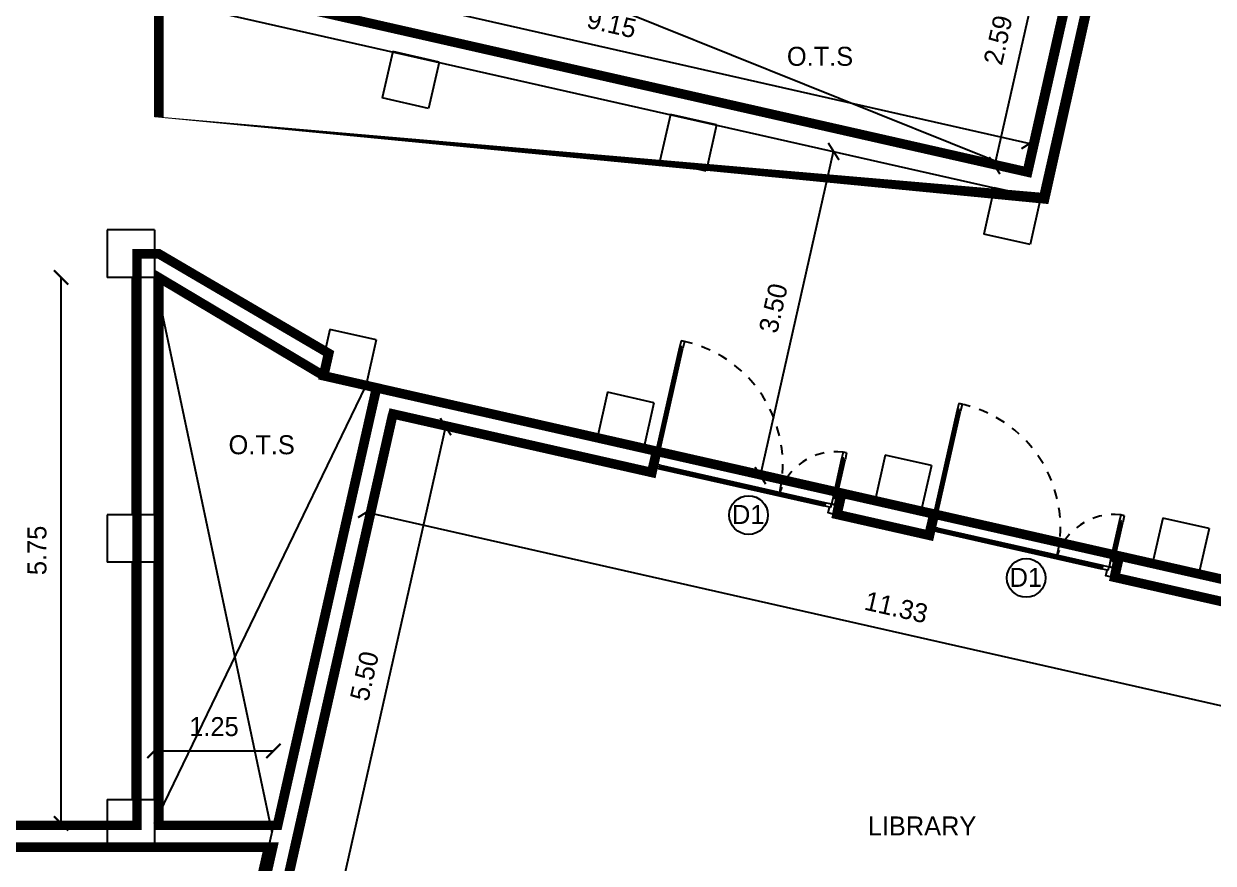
# Model space of a CAD drawing. Header units: metres. Extents: x 6101839 to 6102590, y -6659932 to -6659648.
# Drawn here: x 6102399.93 to 6102412.46, y -6659709.86 to -6659701.02 of the extents above; entities that cross this region are included whole.
import ezdxf

# ---------------------------------------------------------------- set-up
doc = ezdxf.new("R2010")
doc.units = ezdxf.units.M
doc.header["$LTSCALE"] = 500
doc.header["$MEASUREMENT"] = 0
doc.linetypes.add('DASHED2', pattern=[0.375, 0.25, -0.125])
doc.linetypes.add('HIDDEN', pattern=[0.375, 0.25, -0.125])
doc.layers.get('0').update_dxf_attribs({"linetype": 'CONTINUOUS'})
doc.layers.get('Defpoints').update_dxf_attribs({"linetype": 'CONTINUOUS'})
for name, color, linetype in [('above', 250, 'DASHED2'), ('BLK_1_FLR_2_BLT_UP_AREA_DEDUCT', 26, 'CONTINUOUS'), ('BLK_1_FLR_2_CARPET_AREA', 25, 'CONTINUOUS'), ('BLK_1_LVL_2_BLDG_FOOT_PRINT', 1, 'CONTINUOUS'), ('DIM', 205, 'CONTINUOUS'), ('DOORTEXT', 13, 'CONTINUOUS'), ('ED', 30, 'CONTINUOUS'), ('FURNITURES', 252, 'CONTINUOUS'), ('railing', 14, 'CONTINUOUS'), ('TEXT', 4, 'CONTINUOUS'), ('W-SCH', 205, 'CONTINUOUS'), ('wall', 125, 'CONTINUOUS'), ('wall1', 125, 'CONTINUOUS'), ('WINDOWS', 252, 'CONTINUOUS')]:
    doc.layers.add(name, color=color, linetype=linetype)
doc.layers.add('BLK_1_FLR_2_BLT_UP_AREA', color=26, linetype='CONTINUOUS', plot=False)
doc.styles.add('RM', font='GOTHIC.TTF')
doc.styles.add('S2', font='GOTHIC.TTF')
doc.styles.add('USA TEXT', font='GOTHIC.TTF')
doc.dimstyles.new('1-100-ED', dxfattribs={"dimtxt": 0.2, "dimasz": 0.15, "dimexe": 0.18, "dimexo": 0.0625, "dimgap": 0.15, "dimtad": 1, "dimzin": 0, "dimdsep": 46, "dimtxsty": 'USA TEXT', "dimblk": 'ARCHTICK', "dimcen": 0.1, "dimse1": 1, "dimse2": 1, "dimclrd": 256, "dimclrt": 256, "dimadec": 0, "dimazin": 0, "dimtfac": 1, "dimtofl": 0, "dimtmove": 0, "dimatfit": 3, "dimldrblk": 'ARCHTICK', "dimfxl": 0.18, "dimtolj": 1, "dimtzin": 0, "dimarcsym": 0})

# ---------------------------------------------------------------- blocks, each defined once
blk = doc.blocks.new('_ArchTick')
at = {"color": 0, "linetype": 'ByBlock', "const_width": 0.15}
blk.add_lwpolyline([(-0.5, -0.5), (0.5, 0.5)], dxfattribs=at)
blk = doc.blocks.new('*D500')
at = {"layer": 'Defpoints', "color": 0, "transparency": 16777216}
for p in [(6102408.21477282, -6659702.306403277), (6102408.461086813, -6659702.362136787), (6102407.442353649, -6659705.720106345)]:
    blk.add_point(p, dxfattribs=at)
at = {"layer": 'ED', "lineweight": -2, "transparency": 16777216}
blk.add_line((6102407.688667643, -6659705.775839854), (6102408.461086813, -6659702.362136787), dxfattribs=at)
at = {"layer": 'ED', "lineweight": -2, "transparency": 16777216, "xscale": 0.15, "yscale": 0.15, "zscale": 0.15}
for p, rotation in [((6102408.461086813, -6659702.362136787), 77.25036677032972), ((6102407.688667643, -6659705.775839854), 257.2503667703297)]:
    blk.add_blockref('_ArchTick', p, dxfattribs=dict(at, rotation=rotation))
at = {"layer": 'ED', "transparency": 16777216, "insert": (6102407.826134739, -6659704.012705317), "char_height": 0.2, "attachment_point": 5, "rotation": 77.25036677032972, "style": 'USA TEXT'}
blk.add_mtext('\\A1;3.50', dxfattribs=at)
blk = doc.blocks.new('*D556')
at = {"layer": 'Defpoints', "color": 0, "transparency": 16777216}
for p in [(6102395.602930005, -6659709.077967625), (6102402.284183422, -6659710.663778485), (6102402.284183422, -6659711.616467839)]:
    blk.add_point(p, dxfattribs=at)
at = {"layer": 'ED', "lineweight": -2, "transparency": 16777216}
blk.add_line((6102395.602930005, -6659711.616467839), (6102402.284183422, -6659711.616467839), dxfattribs=at)
at = {"layer": 'ED', "lineweight": -2, "transparency": 16777216, "xscale": 0.15, "yscale": 0.15, "zscale": 0.15, "rotation": 180}
blk.add_blockref('_ArchTick', (6102395.602930005, -6659711.616467839), dxfattribs=at)
at = {"layer": 'ED', "lineweight": -2, "transparency": 16777216, "xscale": 0.15, "yscale": 0.15, "zscale": 0.15}
blk.add_blockref('_ArchTick', (6102402.284183422, -6659711.616467839), dxfattribs=at)
at = {"layer": 'ED', "transparency": 16777216, "insert": (6102398.943556713, -6659711.361437248), "char_height": 0.2, "attachment_point": 5, "style": 'USA TEXT'}
blk.add_mtext('\\A1;6.68', dxfattribs=at)
blk = doc.blocks.new('*D557')
at = {"layer": 'Defpoints', "color": 0, "transparency": 16777216}
for p in [(6102403.772254858, -6659705.125559757), (6102414.826754682, -6659707.626863303), (6102414.59240968, -6659708.662549987)]:
    blk.add_point(p, dxfattribs=at)
at = {"layer": 'ED', "lineweight": -2, "transparency": 16777216}
blk.add_line((6102403.537909856, -6659706.161246442), (6102414.59240968, -6659708.662549987), dxfattribs=at)
at = {"layer": 'ED', "lineweight": -2, "transparency": 16777216, "xscale": 0.15, "yscale": 0.15, "zscale": 0.15}
for p, rotation in [((6102403.537909856, -6659706.161246442), 167.2503667695527), ((6102414.59240968, -6659708.662549987), 347.2503667695527)]:
    blk.add_blockref('_ArchTick', p, dxfattribs=dict(at, rotation=rotation))
at = {"layer": 'ED', "transparency": 16777216, "insert": (6102409.121442774, -6659707.163155727), "char_height": 0.2, "attachment_point": 5, "rotation": 347.25036676955267, "style": 'USA TEXT'}
blk.add_mtext('\\A1;11.33', dxfattribs=at)
blk = doc.blocks.new('*D558')
at = {"layer": 'Defpoints', "color": 0, "transparency": 16777216}
for p in [(6102403.772254856, -6659705.125559757), (6102402.559381207, -6659710.490160247), (6102403.159004921, -6659710.625728181)]:
    blk.add_point(p, dxfattribs=at)
at = {"layer": 'ED', "lineweight": -2, "transparency": 16777216}
blk.add_line((6102404.371878571, -6659705.26112769), (6102403.159004921, -6659710.625728181), dxfattribs=at)
at = {"layer": 'ED', "lineweight": -2, "transparency": 16777216, "xscale": 0.15, "yscale": 0.15, "zscale": 0.15}
for p, rotation in [((6102404.371878571, -6659705.26112769), 77.26027748724086), ((6102403.159004921, -6659710.625728181), 257.2602774872408)]:
    blk.add_blockref('_ArchTick', p, dxfattribs=dict(at, rotation=rotation))
at = {"layer": 'ED', "transparency": 16777216, "insert": (6102403.516689524, -6659707.887187958), "char_height": 0.2, "attachment_point": 5, "rotation": 77.26027748724086, "style": 'USA TEXT'}
blk.add_mtext('\\A1;5.50', dxfattribs=at)
blk = doc.blocks.new('DN')
at = {"layer": 'FURNITURES', "color": 233}
for p, q in [((319.0854205023498, 1863.104800175875), (335.6227519502863, 1936.198106413707)), ((369.4131831610576, 1915.747222983278), (355.6320736212656, 1854.836134452373)), ((334.3131926348433, 1859.659522791393), (319.0854205023498, 1863.104800175875)), ((334.3131926348433, 1859.659522791393), (337.0694145429879, 1871.841740497388)), ((343.1605233969167, 1870.463629543781), (337.0694145429879, 1871.841740497388)), ((340.4043014878407, 1858.281411836855), (343.1605233969167, 1870.463629543781)), ((355.6320736212656, 1854.836134452373), (340.4043014878407, 1858.281411836855)), ((-72.65177525021136, 131.6897415826097), (-89.18910669814794, 58.596435344778)), ((-57.42400311864912, 128.244464197196), (-72.65177525021136, 131.6897415826097)), ((-57.42400311864912, 128.244464197196), (-60.18022502586246, 116.0622464912012)), ((-51.3328942656517, 126.8663532435894), (-54.08911617286502, 114.6841355375945)), ((-36.10512213222683, 123.4210758581757), (-51.3328942656517, 126.8663532435894)), ((-54.08911617286502, 114.6841355366632), (-60.18022502586246, 116.0622464912012)), ((-49.88623167201875, 62.50998732727021), (-36.10512213222683, 123.4210758581757))]:
    blk.add_line(p, q, dxfattribs=at)
at = {"layer": 'FURNITURES', "color": 250}
for p, q in [((-72.65177525021136, 131.6897415826097), (319.0854205023498, 1863.104800175875)), ((-57.42400311864912, 128.244464197196), (337.0694145429879, 1871.841740497388)), ((-51.3328942656517, 126.8663532435894), (343.1605233959853, 1870.463629543781)), ((-36.10512213222683, 123.4210758581757), (355.6320736212656, 1854.836134452373))]:
    blk.add_line(p, q, dxfattribs=at)
at = {"layer": 'FURNITURES', "color": 250, "linetype": 'HIDDEN', "ltscale": 0.5}
for centre, radius, start, end in [((413.9418523591011, 1987.039343010634), 629.5359540648079, 173.3490794760167, 254.7297334611895), ((-81.1497706482187, 94.26623892690986), 1329.211879831034, 77.25002704883593, 168.8255809701504)]:
    blk.add_arc(centre, radius, start, end, dxfattribs=at)
at = {"layer": 'wall', "color": 7}
for p, q in [((-203.0888007394969, 2096.498816266656), (-211.3574664629996, 2059.952163148671)), ((-211.3574664629996, 2059.952163148671), (-138.6788448011502, 2043.508653922007)), ((-203.0888007394969, 2096.498816266656), (-130.4101790776476, 2080.055307039991)), ((-146.0376741690561, 2067.583756815642), (-147.4157851235941, 2061.492647962645)), ((265.9747230978683, 1967.963209992274), (-147.4157851226627, 2061.492647962645)), ((-135.2335674166679, 2058.736426053568), (-147.4157851235941, 2061.492647962645)), ((267.3528340514749, 1974.054318846203), (-146.0376741690561, 2067.583756814711)), ((-133.8554564630612, 2064.827534906566), (-146.0376741690561, 2067.583756815642)), ((-135.2335674166679, 2058.736426053568), (-138.6788448011502, 2043.508653922007)), ((-138.6788448011502, 2043.508653922007), (262.5294457124546, 1952.735437860712)), ((-130.4101790776476, 2080.055307039991), (-133.8554564630612, 2064.827534906566)), ((270.7981114368886, 1989.282090978697), (-130.4101790776476, 2080.055307039991)), ((265.9747230978683, 1967.963209992274), (262.5294457124546, 1952.735437860712)), ((262.5294457124546, 1952.735437860712), (335.6227519502863, 1936.198106412776)), ((265.9747230978683, 1967.963209992274), (278.1569408038631, 1965.206988085992)), ((270.7981114368886, 1989.282090978697), (267.3528340514749, 1974.054318846203)), ((267.3528340514749, 1974.054318846203), (279.5350517584011, 1971.29809693899)), ((343.891417673789, 1972.744759531692), (270.7981114368886, 1989.282090978697)), ((279.5350517584011, 1971.29809693899), (278.1569408038631, 1965.206988085992)), ((343.891417673789, 1972.744759531692), (335.6227519502863, 1936.198106412776)), ((372.1694050692022, 1927.929440689273), (335.6227519502863, 1936.198106413707)), ((372.1694050692022, 1927.929440689273), (369.4131831610576, 1915.747222983278)), ((-1377.096374039538, 387.5083733228967), (-1385.162156328559, 351.8626664569601)), ((-1377.096374039538, 387.5083733228967), (-1305.804960307665, 371.3768087448552)), ((-1385.162156328559, 351.8626664569601), (-1313.870742597617, 335.7311018779874)), ((-1321.047605217434, 359.2130249803886), (-1322.391902267001, 353.2720738360658)), ((-157.1158789880574, 89.59760813135655), (-1322.391902267001, 353.2720738360658)), ((-1310.509999977425, 350.5834797397256), (-1322.391902267001, 353.2720738360658)), ((-155.7715819394216, 95.53855927474794), (-1321.047605217434, 359.2130249794573)), ((-1309.16570292972, 356.5244308840484), (-1321.047605217434, 359.2130249803886)), ((-1310.509999977425, 350.5834797397256), (-1313.870742597617, 335.7311018779874)), ((-1313.870742597617, 335.7311018779874), (-160.4766216091811, 74.74523027148098)), ((-1305.804960307665, 371.3768087448552), (-1309.16570292972, 356.5244308840484)), ((-152.4108393182978, 110.3909371364862), (-1305.804960307665, 371.3768087448552)), ((-157.1158789880574, 89.59760813135655), (-160.4766216091811, 74.74523027148098)), ((-160.4766216091811, 74.74523027148098), (-89.1852078773081, 58.61366569064557)), ((-157.1158789880574, 89.59760813135655), (-145.2339766994118, 86.90901403501628)), ((-152.4108393182978, 110.3909371364862), (-155.7715819394216, 95.53855927474794)), ((-155.7715819394216, 95.53855927474794), (-143.8896796517074, 92.84996517840773)), ((-81.11942558735609, 94.25937255565077), (-152.4108393182978, 110.3909371364862)), ((-143.8896796517074, 92.84996517840773), (-145.2339766994118, 86.90901403501628)), ((-52.6424535792321, 50.32776962127536), (-89.18910669814794, 58.596435344778)), ((-81.11942558735609, 94.25937255565077), (-89.1852078773081, 58.61366569064557)), ((-52.6424535792321, 50.32776962127536), (-49.88623167201875, 62.50998732727021))]:
    blk.add_line(p, q, dxfattribs=at)
for points in [[(335.6227519502863, 1936.198106413707), (343.891417673789, 1972.744759531692), (441.3491593236103, 1950.694984268397), (430.3242716919631, 1901.966113443486), (369.4131831610576, 1915.747222983278)], [(-89.18910669814794, 58.596435344778), (-97.4577724216506, 22.04978222586214), (-3.07718291879e-05, 6.9625675678e-06), (11.0248568598181, 48.72887778747828), (-49.88623167201875, 62.50998732727021)]]:
    blk.add_lwpolyline(points, dxfattribs=at)
blk = doc.blocks.new('*D1017')
at = {"layer": 'Defpoints', "color": 0, "transparency": 16777216}
for p in [(6102401.532876944, -6659700.558675267), (6102410.530198233, -6659702.276614079), (6102410.461773216, -6659702.579018136)]:
    blk.add_point(p, dxfattribs=at)
at = {"layer": 'ED', "lineweight": -2, "transparency": 16777216}
blk.add_line((6102401.601301962, -6659700.25627121), (6102410.530198233, -6659702.276614079), dxfattribs=at)
at = {"layer": 'ED', "lineweight": -2, "transparency": 16777216, "xscale": 0.15, "yscale": 0.15, "zscale": 0.15}
for p, rotation in [((6102401.601301962, -6659700.25627121), 167.2503667695887), ((6102410.530198233, -6659702.276614079), 347.2503667695888)]:
    blk.add_blockref('_ArchTick', p, dxfattribs=dict(at, rotation=rotation))
at = {"layer": 'ED', "transparency": 16777216, "insert": (6102406.122033102, -6659701.017700154), "char_height": 0.2, "attachment_point": 5, "rotation": 347.25036676958877, "style": 'USA TEXT'}
blk.add_mtext('\\A1;9.15', dxfattribs=at)
blk = doc.blocks.new('*D1018')
at = {"layer": 'Defpoints', "color": 0, "transparency": 16777216}
for p in [(6102411.034352489, -6659700.048506614), (6102410.157223627, -6659702.510107651), (6102410.461773217, -6659702.579018138)]:
    blk.add_point(p, dxfattribs=at)
at = {"layer": 'ED', "lineweight": -2, "transparency": 16777216}
blk.add_line((6102410.729802899, -6659699.979596127), (6102410.157223627, -6659702.510107651), dxfattribs=at)
at = {"layer": 'ED', "lineweight": -2, "transparency": 16777216, "xscale": 0.15, "yscale": 0.15, "zscale": 0.15}
for p, rotation in [((6102410.729802899, -6659699.979596127), 77.2503667405967), ((6102410.157223627, -6659702.510107651), 257.2503667405967)]:
    blk.add_blockref('_ArchTick', p, dxfattribs=dict(at, rotation=rotation))
at = {"layer": 'ED', "transparency": 16777216, "insert": (6102410.194770773, -6659701.188568884), "char_height": 0.2, "attachment_point": 5, "rotation": 77.25036674059669, "style": 'USA TEXT'}
blk.add_mtext('\\A1;2.59', dxfattribs=at)
blk = doc.blocks.new('*D1195')
at = {"layer": 'Defpoints', "color": 0, "transparency": 16777216}
for p in [(6102400.318000355, -6659703.688967844), (6102401.302876941, -6659703.688967844), (6102401.302876941, -6659709.438967844)]:
    blk.add_point(p, dxfattribs=at)
at = {"layer": 'ED', "lineweight": -2, "transparency": 16777216}
blk.add_line((6102400.318000355, -6659709.438967844), (6102400.318000355, -6659703.688967844), dxfattribs=at)
at = {"layer": 'ED', "lineweight": -2, "transparency": 16777216, "xscale": 0.15, "yscale": 0.15, "zscale": 0.15}
for p, rotation in [((6102400.318000355, -6659703.688967844), 90), ((6102400.318000355, -6659709.438967844), 270)]:
    blk.add_blockref('_ArchTick', p, dxfattribs=dict(at, rotation=rotation))
at = {"layer": 'ED', "transparency": 16777216, "insert": (6102400.065485056, -6659706.563967843), "char_height": 0.2, "attachment_point": 5, "rotation": 90, "style": 'USA TEXT'}
blk.add_mtext('\\A1;5.75', dxfattribs=at)
blk = doc.blocks.new('*D1196')
at = {"layer": 'Defpoints', "color": 0, "transparency": 16777216}
for p in [(6102402.556767492, -6659708.675928048), (6102401.302876939, -6659709.458967838), (6102402.556767492, -6659709.458967838)]:
    blk.add_point(p, dxfattribs=at)
at = {"layer": 'ED', "lineweight": -2, "transparency": 16777216}
blk.add_line((6102401.302876939, -6659708.675928048), (6102402.556767492, -6659708.675928048), dxfattribs=at)
at = {"layer": 'ED', "lineweight": -2, "transparency": 16777216, "xscale": 0.15, "yscale": 0.15, "zscale": 0.15, "rotation": 180}
blk.add_blockref('_ArchTick', (6102401.302876939, -6659708.675928048), dxfattribs=at)
at = {"layer": 'ED', "lineweight": -2, "transparency": 16777216, "xscale": 0.15, "yscale": 0.15, "zscale": 0.15}
blk.add_blockref('_ArchTick', (6102402.556767492, -6659708.675928048), dxfattribs=at)
at = {"layer": 'ED', "transparency": 16777216, "insert": (6102401.929822216, -6659708.420897457), "char_height": 0.2, "attachment_point": 5, "style": 'USA TEXT'}
blk.add_mtext('\\A1;1.25', dxfattribs=at)

msp = doc.modelspace()

# ---------------------------------------------------------------- linework, layer by layer
at = {"layer": 'above', "color": 251, "linetype": 'ByBlock'}
msp.add_line((6102401.532876945, -6659698.992334805), (6102410.461773216, -6659702.579018137), dxfattribs=at)
at = {"layer": 'BLK_1_FLR_2_BLT_UP_AREA', "color": 26, "linetype": 'Continuous', "const_width": 0.1}
msp.add_lwpolyline([(6102414.307914917, -6659681.237523423), (6102414.307914969, -6659688.977523377), (6102415.870871793, -6659688.977523377), (6102416.637315038, -6659685.590230889), (6102422.38879745, -6659685.590230889), (6102422.38879745, -6659693.016170598), (6102429.955260153, -6659694.728055525), (6102429.253454317, -6659697.829683268), (6102432.667363738, -6659698.602149129), (6102430.681143014, -6659707.380242728), (6102433.607174215, -6659708.042316303), (6102432.834755043, -6659711.456019367), (6102429.908723844, -6659710.793945795), (6102429.24665027, -6659713.719976994), (6102425.832947203, -6659712.947557824), (6102425.178776686, -6659715.834511792), (6102402.329221441, -6659710.66433931), (6102402.549768839, -6659709.689528665), (6102395.647912392, -6659709.689528665)], dxfattribs=at)
at = {"layer": 'BLK_1_FLR_2_BLT_UP_AREA_DEDUCT', "color": 26, "linetype": 'Continuous', "const_width": 0.1}
msp.add_lwpolyline([(6102401.577913671, -6659698.992897), (6102401.577913671, -6659700.5592358), (6102410.506811232, -6659702.579578962), (6102411.079390503, -6659700.049067438), (6102407.099168877, -6659699.148465848), (6102407.097914962, -6659698.993007963), (6102401.577913671, -6659698.993007963)], dxfattribs=at)
msp.add_lwpolyline([(6102401.347914905, -6659709.459528701), (6102402.601805456, -6659709.459528701), (6102403.644545066, -6659704.851145669), (6102403.086771126, -6659704.724938068), (6102401.347914905, -6659703.689528703)], close=True, dxfattribs=at)
at = {"layer": 'BLK_1_FLR_2_CARPET_AREA', "color": 15, "linetype": 'Continuous', "const_width": 0.1}
for points in [[(6102401.34791491, -6659691.237524778), (6102404.817914912, -6659691.237524778), (6102404.81791408, -6659692.637521625), (6102407.327914912, -6659692.637523416), (6102407.329168829, -6659698.964693912), (6102411.130148508, -6659699.824742473), (6102412.731433863, -6659692.637523098), (6102412.967248165, -6659692.637523098), (6102410.68659643, -6659702.856073338), (6102401.347914905, -6659700.743008292)], [(6102413.657991093, -6659712.991814696), (6102414.871792646, -6659707.627424165), (6102411.422952676, -6659706.847054563), (6102411.473645426, -6659706.622994643), (6102409.522944577, -6659706.181252121), (6102409.471948184, -6659706.405600445), (6102408.496921478, -6659706.184980988), (6102408.547599256, -6659705.960987239), (6102406.596634912, -6659705.520411648), (6102406.546139214, -6659705.743577156), (6102403.817186099, -6659705.126592658), (6102402.604419173, -6659710.490721111)]]:
    msp.add_lwpolyline(points, close=True, dxfattribs=at)
msp.add_lwpolyline([(6102426.495761178, -6659710.021694207), (6102403.64432393, -6659704.851638864), (6102403.086771128, -6659704.724938068), (6102403.140149004, -6659704.489034778), (6102401.347914905, -6659703.439528703), (6102401.117914905, -6659703.439528703), (6102401.117914905, -6659709.459528701), (6102398.077914907, -6659709.459528701)], dxfattribs=at)
at = {"layer": 'BLK_1_LVL_2_BLDG_FOOT_PRINT', "ltscale": 400, "const_width": 0.1}
msp.add_lwpolyline([(6102397.983505698, -6659674.676618568), (6102401.072876935, -6659674.676618568), (6102401.072876935, -6659670.998961963), (6102412.914694351, -6659678.836962553), (6102414.262856533, -6659678.83743052), (6102414.262876943, -6659688.976962552), (6102415.825833768, -6659688.976962552), (6102416.592277011, -6659685.589670068), (6102422.343759425, -6659685.589670068), (6102422.343759425, -6659693.015609778), (6102429.910222126, -6659694.727494703), (6102429.208416292, -6659697.829122444), (6102432.622325713, -6659698.601588305), (6102430.636104988, -6659707.379681908), (6102433.562136187, -6659708.041755482), (6102432.789717018, -6659711.455458548), (6102429.863685817, -6659710.793384975), (6102429.201612242, -6659713.719416172), (6102425.787909177, -6659712.946997003), (6102425.13373866, -6659715.833950968), (6102402.284183415, -6659710.663778488), (6102402.504730811, -6659709.688967842), (6102395.602874367, -6659709.688967842)], dxfattribs=at)
at = {"layer": 'DIM', "color": 251, "linetype": 'ByBlock'}
for p, q in [((6102403.095111038, -6659704.488473913), (6102401.302876939, -6659703.421280465)), ((6102401.072876939, -6659706.18896784), (6102401.072876939, -6659703.68896784)), ((6102401.302876939, -6659706.18896784), (6102401.302876939, -6659703.68896784)), ((6102403.041733162, -6659704.724377203), (6102401.302876939, -6659703.68896784)), ((6102401.072876939, -6659709.18896784), (6102401.072876939, -6659706.68896784)), ((6102401.302876939, -6659709.18896784), (6102401.302876939, -6659706.68896784))]:
    msp.add_line(p, q, dxfattribs=at)
at = {"layer": 'ED', "linetype": 'ByBlock'}
msp.add_line((6102406.551875412, -6659705.518617684), (6102406.501195868, -6659705.743037703), dxfattribs=at)
at = {"layer": 'railing', "color": 252, "linetype": 'ByBlock'}
for p, q in [((6102401.302876939, -6659703.68896784), (6102402.540326557, -6659709.531636108)), ((6102401.302876939, -6659709.43896784), (6102403.529405029, -6659704.834722797))]:
    msp.add_line(p, q, dxfattribs=at)
at = {"layer": 'W-SCH'}
for centre in [(6102407.564198344, -6659706.191720201), (6102410.490229542, -6659706.853793777)]:
    msp.add_circle(centre, 0.2037454751308166, dxfattribs=at)
at = {"layer": 'wall1', "color": 251, "linetype": 'ByBlock'}
for p, q in [((6102410.461773216, -6659702.579018137), (6102411.034352488, -6659700.048506613)), ((6102410.635343301, -6659702.854106171), (6102411.258681546, -6659700.099265591)), ((6102401.532876945, -6659700.558675268), (6102410.461773216, -6659702.579018137)), ((6102401.302876947, -6659700.742447427), (6102410.635343301, -6659702.854106171))]:
    msp.add_line(p, q, dxfattribs=at)
at = {"layer": 'wall1', "color": 0, "linetype": 'ByBlock'}
for p, q in [((6102403.814152333, -6659701.310674137), (6102403.703806737, -6659701.798346003)), ((6102404.301824199, -6659701.421019733), (6102403.814152333, -6659701.310674137)), ((6102404.301824199, -6659701.421019733), (6102404.191478604, -6659701.908691599)), ((6102404.191478604, -6659701.908691599), (6102403.703806737, -6659701.798346003)), ((6102406.740183532, -6659701.97274771), (6102406.629837938, -6659702.460419578)), ((6102407.227855397, -6659702.083093308), (6102406.740183532, -6659701.97274771)), ((6102407.227855397, -6659702.083093308), (6102407.117509803, -6659702.570765172)), ((6102407.117509803, -6659702.570765172), (6102406.629837938, -6659702.460419578)), ((6102410.153886599, -6659702.74516688), (6102410.043541002, -6659703.232838747)), ((6102410.641558466, -6659702.855512477), (6102410.153886599, -6659702.74516688)), ((6102410.641558466, -6659702.855512477), (6102410.53121287, -6659703.343184343)), ((6102400.80287694, -6659703.188967839), (6102400.80287694, -6659703.68896784)), ((6102401.302876939, -6659703.188967839), (6102400.80287694, -6659703.188967839)), ((6102401.302876939, -6659703.188967839), (6102401.302876939, -6659703.68896784)), ((6102410.53121287, -6659703.343184343), (6102410.043541002, -6659703.232838747)), ((6102401.302876939, -6659703.68896784), (6102400.80287694, -6659703.68896784)), ((6102403.152078757, -6659704.236705334), (6102403.041733162, -6659704.724377203)), ((6102403.639750624, -6659704.347050931), (6102403.152078757, -6659704.236705334)), ((6102403.639750624, -6659704.347050931), (6102403.529405029, -6659704.834722797)), ((6102403.529405029, -6659704.834722797), (6102403.041733162, -6659704.724377203)), ((6102406.078109957, -6659704.89877891), (6102405.967764363, -6659705.386450776)), ((6102406.565781822, -6659705.009124507), (6102406.078109957, -6659704.89877891)), ((6102406.565781822, -6659705.009124507), (6102406.455436229, -6659705.496796372)), ((6102406.455436229, -6659705.496796372), (6102405.967764363, -6659705.386450776)), ((6102409.004141157, -6659705.560852488), (6102408.893795561, -6659706.048524353)), ((6102409.491813024, -6659705.671198081), (6102409.004141157, -6659705.560852485)), ((6102409.491813024, -6659705.671198081), (6102409.381467427, -6659706.158869947)), ((6102409.381467427, -6659706.158869947), (6102408.893795561, -6659706.048524353)), ((6102400.80287694, -6659706.18896784), (6102400.80287694, -6659706.68896784)), ((6102401.302876939, -6659706.18896784), (6102400.80287694, -6659706.18896784)), ((6102401.302876939, -6659706.18896784), (6102401.302876939, -6659706.68896784)), ((6102411.930172356, -6659706.222926058), (6102411.819826762, -6659706.710597928)), ((6102412.417844224, -6659706.333271655), (6102411.930172356, -6659706.222926058)), ((6102412.417844224, -6659706.333271655), (6102412.307498629, -6659706.820943522)), ((6102401.302876939, -6659706.68896784), (6102400.80287694, -6659706.68896784)), ((6102412.307498629, -6659706.820943522), (6102411.819826762, -6659706.710597928)), ((6102400.80287694, -6659709.18896784), (6102400.80287694, -6659709.68896784)), ((6102400.80287694, -6659709.18896784), (6102401.302876939, -6659709.18896784)), ((6102401.302876939, -6659709.18896784), (6102401.302876939, -6659709.68896784)), ((6102401.302876939, -6659709.68896784), (6102400.80287694, -6659709.68896784))]:
    msp.add_line(p, q, dxfattribs=at)
at = {"layer": 'wall1', "linetype": 'ByBlock'}
for p, q in [((6102403.599402882, -6659704.850561226), (6102402.284183422, -6659710.663778485)), ((6102403.599402882, -6659704.850561226), (6102406.551875412, -6659705.518617684)), ((6102403.772254857, -6659705.125559757), (6102402.559381207, -6659710.490160247)), ((6102403.772254857, -6659705.125559757), (6102406.501195868, -6659705.743037703)), ((6102408.502563055, -6659705.960000106), (6102409.477906611, -6659706.18069126)), ((6102408.451883512, -6659706.184420125), (6102409.42691022, -6659706.405039582)), ((6102409.42691022, -6659706.405039582), (6102409.477906611, -6659706.18069126)), ((6102411.428594254, -6659706.622073681), (6102415.721577764, -6659707.593447786)), ((6102411.377914713, -6659706.846493699), (6102414.826754681, -6659707.626863303))]:
    msp.add_line(p, q, dxfattribs=at)
at = {"layer": 'WINDOWS', "linetype": 'ByBlock'}
for p, q in [((6102398.302876941, -6659709.458967838), (6102400.80287694, -6659709.458967838)), ((6102401.302876939, -6659709.458967838), (6102402.556767492, -6659709.458967838)), ((6102398.302876941, -6659709.688967839), (6102400.80287694, -6659709.68896784)), ((6102401.302876939, -6659709.68896784), (6102402.50473082, -6659709.68896784))]:
    msp.add_line(p, q, dxfattribs=at)

# ---------------------------------------------------------------- block references
at = {"layer": 'ED', "xscale": 0.001, "yscale": 0.001, "zscale": 0.001, "rotation": 270.0231715774735}
for p in [(6102406.501851381, -6659705.740134959), (6102409.427882579, -6659706.402208532)]:
    msp.add_blockref('DN', p, dxfattribs=at)

# ---------------------------------------------------------------- texts
at = {"layer": 'DOORTEXT', "color": 3, "style": 'RM'}
for p in [(6102407.389885938, -6659706.285624158), (6102410.315917137, -6659706.947697729)]:
    msp.add_text('D1', height=0.2, dxfattribs=at).set_placement(p)
at = {"layer": 'TEXT', "color": 7, "style": 'S2'}
for s, p in [('O.T.S', (6102407.968522984, -6659701.459767642)), ('O.T.S', (6102402.083346961, -6659705.551135077)), ('LIBRARY', (6102408.820767491, -6659709.565967837))]:
    msp.add_text(s, height=0.2, dxfattribs=at).set_placement(p)

# ---------------------------------------------------------------- dimensions: what is measured, and where the dimension line sits
at = {"layer": 'ED'}
for p1, p2, distance, picture, middle in [((6102411.034352488, -6659700.048506613), (6102410.461773216, -6659702.579018137), -0.31224847019839636, '*D1018', (6102410.194770773, -6659701.188568884)), ((6102401.532876945, -6659700.558675268), (6102410.461773216, -6659702.579018137), 0.310048701662496, '*D1017', (6102406.122033102, -6659701.017700154)), ((6102407.442353649, -6659705.720106345), (6102408.21477282, -6659702.306403277), -0.25254070487125535, '*D500', (6102407.826134739, -6659704.012705317)), ((6102403.772254857, -6659705.125559757), (6102402.559381207, -6659710.490160247), 0.6147578893411457, '*D558', (6102403.516689524, -6659707.887187958)), ((6102403.772254857, -6659705.125559757), (6102414.826754681, -6659707.626863303), -1.0618683951354209, '*D557', (6102409.121442774, -6659707.163155727)), ((6102401.302876939, -6659709.458967838), (6102402.556767492, -6659709.458967838), 0.7830397905781865, '*D1196', (6102401.929822216, -6659708.420897457))]:
    dim = msp.add_aligned_dim(p1=p1, p2=p2, distance=distance, dimstyle='1-100-ED', dxfattribs=at)
    dim.commit()
    dim.dimension.update_dxf_attribs({"geometry": picture, "text_midpoint": middle})
dim = msp.add_linear_dim(base=(6102400.318000355, -6659703.688967844), p1=(6102401.302876939, -6659709.43896784), p2=(6102401.302876939, -6659703.68896784), angle=90, dimstyle='1-100-ED', dxfattribs=at)
dim.commit()
dim.dimension.update_dxf_attribs({"geometry": '*D1195', "text_midpoint": (6102400.065485056, -6659706.563967843)})
dim = msp.add_linear_dim(base=(6102402.284183422, -6659711.616467839), p1=(6102395.602930005, -6659709.077967625), p2=(6102402.284183422, -6659710.663778485), dimstyle='1-100-ED', dxfattribs=at)
dim.commit()
dim.dimension.update_dxf_attribs({"geometry": '*D556', "text_midpoint": (6102398.943556713, -6659711.361437248)})

doc.saveas('drawing.dxf')
